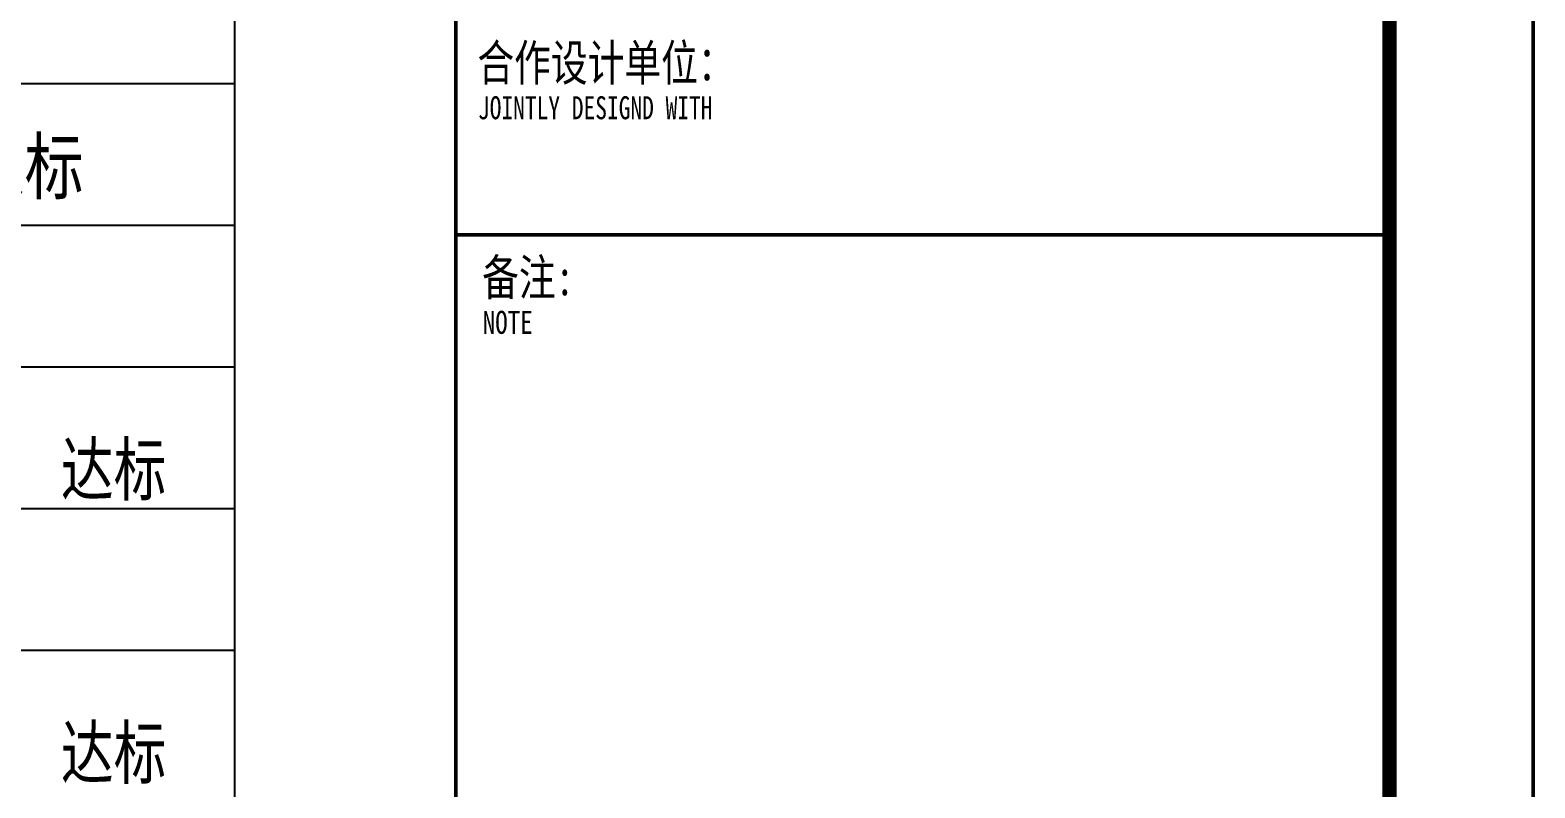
# Model space of a CAD drawing. Extents: x 1738711 to 2346805, y 1189731 to 2516152.
# Drawn here: x 2327403 to 2337879, y 2418672 to 2423943 of the extents above; entities that cross this region are included whole.
import ezdxf
from ezdxf.enums import TextEntityAlignment as Align

# ---------------------------------------------------------------- set-up
doc = ezdxf.new("R2010")
doc.units = 0
doc.header["$LTSCALE"] = 1000
doc.header["$MEASUREMENT"] = 0
for name, color, linetype in [('1_细线', 8, 'Continuous'), ('PUB_TEXT', 7, 'Continuous'), ('TK', 4, 'Continuous')]:
    doc.layers.add(name, color=color, linetype=linetype)
doc.styles.add('宋体', font='SIMSUN.TTF', dxfattribs={"width": 0.75})
doc.styles.add('黑体', font='simhei_0.ttf', dxfattribs={"width": 0.9})

# ---------------------------------------------------------------- blocks, each defined once
blk = doc.blocks.new('hjashrtahreahe')
at = {"layer": 'TK', "color": 7, "const_width": 25}
blk.add_lwpolyline([(0, 59400), (84100, 59400), (84100, 0), (0, 0)], close=True, dxfattribs=at)
at = {"layer": 'TK', "color": 3, "const_width": 100}
blk.add_lwpolyline([(2500, 1000), (2500, 58400), (83100, 58400), (83100, 1000)], close=True, dxfattribs=at)
at = {"layer": 'TK', "color": 7, "const_width": 25}
for points in [[(76600, 58400), (76600, 1000)], [(76600, 48200), (83100, 48200)]]:
    blk.add_lwpolyline(points, dxfattribs=at)
at = {"layer": 'TK', "color": 7}
for s, height, style, width, p in [('合作设计单位：', 250, '宋体', 0.75, (76751, 49272)), ('JOINTLY DESIGND WITH', 160, '宋体', 0.75, (76755, 49004)), ('备注:', 250, '宋体', 0.75, (76784, 47779)), ('NOTE', 160, '黑体', 0.8, (76788, 47511))]:
    blk.add_text(s, height=height, dxfattribs=dict(at, style=style, width=width)).set_placement(p)
at = {"layer": 'TK', "style": '宋体', "width": 0.75}
for tag, height, p in [('项目负责人', 350, (6003, 57089)), ('专业负责人', 350, (6003, 56224)), ('设计人', 350, (6003, 55419)), ('版号1', 250, (77304, 22193)), ('时间1', 250, (82405, 22193)), ('版号2', 250, (77304, 21593)), ('时间2', 250, (82405, 21593)), ('版号3', 250, (77304, 20993)), ('时间3', 250, (82405, 20993)), ('建筑会签', 0.0001, (78978, 2403)), ('电气会签', 0.0001, (82128, 2403)), ('结构会签', 0.0001, (78978, 1803)), ('暖通会签', 0.0001, (82128, 1803)), ('给排水会签', 0.0001, (78978, 1250)), ('智能化会签', 0.0001, (82128, 1250))]:
    blk.add_attdef(tag, text='', height=height, dxfattribs=at).set_placement(p, align=Align.CENTER)
for tag, p in [('合作设计单位', (80816, 48986)), ('版号说明1', (79854, 22318)), ('版号说明2', (79854, 21718)), ('版号说明3', (79854, 21118)), ('浙江绿储科技有限公司', (80545, 16036)), ('百兆瓦级集中式熔盐储能关键', (80545, 14953)), ('设备研发及制造基地项目', (80545, 14603)), ('1#研发楼', (80545, 13636)), ('图名', (80545, 12436)), ('工程编号', (78978, 11461)), ('子项编号', (82128, 11461)), ('建筑', (78978, 10711)), ('图号', (82128, 10711)), ('施工图', (78978, 9961)), ('2023.03', (82128, 9961)), ('审定', (79353, 8461)), ('审核', (79353, 7711)), ('工程负责', (79353, 6961)), ('专业负责', (79353, 6211)), ('设计', (79353, 5461)), ('制图', (79353, 4711)), ('校对', (79353, 3961))]:
    blk.add_attdef(tag, text='', height=250, dxfattribs=at).set_placement(p, align=Align.MIDDLE_CENTER)

msp = doc.modelspace()

# ---------------------------------------------------------------- linework, layer by layer
at = {"layer": '1_细线'}
for p, q in [((2328827, 2431457.3), (2328827, 2376262)), ((2307609.6, 2423572.3), (2328827, 2423572.3)), ((2307609.6, 2422586.6), (2328827, 2422586.6)), ((2307609.6, 2421601), (2328827, 2421601)), ((2307609.6, 2420615.4), (2328827, 2420615.4)), ((2307609.6, 2419629.7), (2328827, 2419629.7))]:
    msp.add_line(p, q, dxfattribs=at)

# ---------------------------------------------------------------- block references
msp.add_blockref('hjashrtahreahe', (2253766.1, 2374319.5))

# ---------------------------------------------------------------- texts
at = {"layer": 'PUB_TEXT', "linetype": 'Continuous', "style": '宋体', "width": 0.8}
msp.add_text('应符合现行国家标', height=377.64, dxfattribs=at).set_placement((2324480.3, 2422805.9))
at = {"layer": 'PUB_TEXT', "color": 6, "linetype": 'Continuous', "style": '宋体', "width": 0.75}
for p in [(2327617.8, 2420709.2, -14342.5), (2327617.8, 2418738, -14342.5)]:
    msp.add_text('达标', height=358.76, dxfattribs=at).set_placement(p)

doc.saveas('drawing.dxf')
